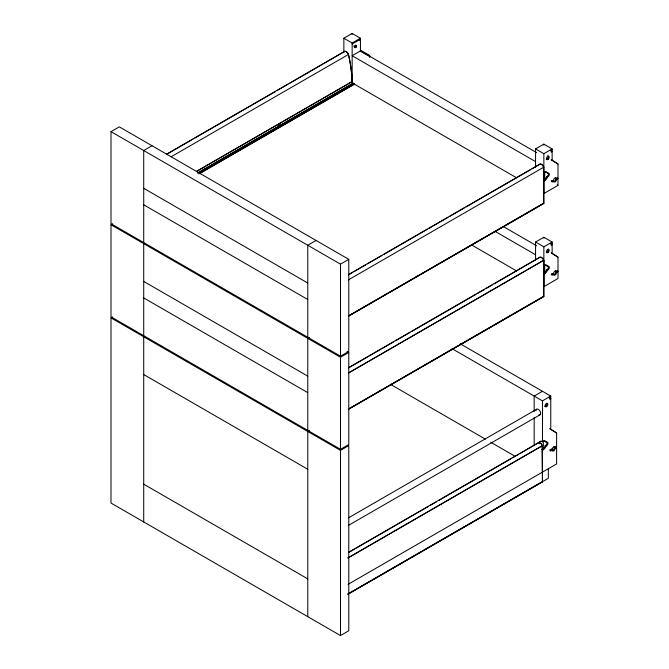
<?xml version="1.0" encoding="UTF-8"?>
<svg xmlns="http://www.w3.org/2000/svg" width="669" height="669" viewBox="0 0 669 669"><rect width="100%" height="100%" fill="white"/><g stroke="black" fill="none" stroke-linecap="round" stroke-linejoin="round"><path stroke-width="1" d="M360.44 51.304L360.449 40.232L359.521 39.78M545.268 171.599A5.176 2.985 -60 0 1 546.606 172.368L547.919 173.472A2.066 1.196 -60 0 1 549.374 174.542A2.066 1.196 -60 0 1 547.543 177.009L547.476 177.101A5.176 2.985 -60 0 1 544.315 181.04L543.437 180.538A5.176 2.985 -60 0 0 546.606 176.591L546.673 176.507A2.066 1.196 -60 0 0 548.312 174.768A2.066 1.196 -60 0 0 548.087 172.861M547.777 265.894A2.066 1.196 -60 0 1 548.396 267.642A2.066 1.196 -60 0 1 546.673 269.624L546.606 269.716A5.176 2.985 -60 0 1 543.437 273.654L544.315 274.156A5.176 2.985 -60 0 0 547.476 270.217L547.501 270.134A2.066 1.196 -60 0 0 549.374 267.659A2.066 1.196 -60 0 0 547.919 266.588L546.606 265.493A5.176 2.985 -60 0 0 545.268 264.715M546.698 441.849A2.066 1.196 -60 0 1 546.933 443.756A2.066 1.196 -60 0 1 545.285 445.487L545.227 445.579A5.176 2.985 -60 0 1 542.057 449.518L542.927 450.02A5.176 2.985 -60 0 0 546.096 446.081L546.163 445.997A2.066 1.196 -60 0 0 547.986 443.53A2.066 1.196 -60 0 0 546.54 442.452L545.227 441.356A5.176 2.985 -60 0 0 543.889 440.578M546.096 446.081L545.285 445.487M539.549 164.39L532.072 168.831M546.916 266.178L547.05 266.086A2.066 1.196 -60 0 1 547.426 265.928M111.004 131.642L119.299 126.851L348.783 259.346L348.783 351.401L340.488 356.192L111.004 223.697L111.004 131.642L340.488 264.138L348.783 259.346M152.014 145.742L143.718 150.533L143.718 242.588M343.858 52.307L343.858 38.242L352.153 33.45L360.44 38.242L360.44 39.245L352.153 44.037M343.858 38.242L352.153 43.025L360.44 38.242M166.665 154.121L343.916 51.781A3.755 2.166 60 0 1 346.224 51.572A3.755 2.166 60 0 1 348.524 54.44A116.18 67.076 60 0 1 352.095 80.33L352.137 81.643A1.305 0.753 60 0 0 353.056 83.24L354.445 84.202L199.797 173.488M166.798 154.246L193.032 139.11M194.838 138.065L275.327 91.594M277.133 90.549L287.988 84.286M289.794 83.24L344.292 51.655A3.562 2.057 60 0 1 348.156 53.888L348.398 54.44A115.913 66.925 60 0 1 351.953 80.255L352.003 81.718M171.147 156.772L348.524 54.44M369.664 57.484L369.664 55.418L368.736 55.945L360.407 51.137M196.452 171.381L351.994 81.576M196.452 171.523L352.137 81.643M278.003 125.697L279.809 124.651M197.322 173.112L353.056 83.24M198.409 172.686L353.056 83.399L352.162 82.881L352.153 43.025M199.203 173.146L353.851 83.859M198.894 173.848L354.445 84.043M347.019 351.442L348.783 352.463L348.783 444.525L340.488 449.309L111.004 316.813L111.004 224.759L112.66 223.806M111.004 317.884L340.488 450.371L348.783 445.587L348.783 630.758L340.488 635.55L111.004 503.055L111.004 317.884L112.66 316.922M316.069 240.455L307.773 245.247L307.773 337.301M535.56 167.3L535.56 148.919L543.855 144.128L552.142 148.919L552.142 149.923L551.223 150.458L551.223 152.206M535.56 148.919L543.855 153.703L552.142 148.919M348.357 274.683L539.181 164.515A3.755 2.166 60 0 1 541.48 164.298A3.755 2.166 60 0 1 543.788 167.175L543.855 203.393L348.507 316.178M348.482 274.825L353.006 272.216M354.813 271.171L365.667 264.907M367.473 263.862L381.949 255.508M383.755 254.463L427.165 229.4M428.971 228.355L447.962 217.392M449.777 216.346L464.244 207.992M466.05 206.947L530.266 169.876M348.306 279.926L543.788 167.175M543.437 180.346L544.315 180.981L543.855 181.249L543.855 193.55L557.996 185.38L557.996 178.556L557.126 178.054M551.273 180.739L552.142 181.24L553.606 180.396A2.066 1.196 -60 0 1 555.069 177.862A2.066 1.196 -60 0 1 556.533 178.707L557.996 177.862L557.996 163.997L551.273 159.774L557.996 163.997M553.606 181.098L552.728 180.588L551.273 181.433L552.142 181.935L553.606 181.098A2.066 1.196 -60 0 0 555.069 181.943A2.066 1.196 -60 0 0 556.533 179.401L557.996 178.556M309.429 337.41L307.773 338.363L307.773 430.418M348.373 315.935L543.713 203.159L543.412 166.623A3.562 2.057 60 0 0 539.858 164.206M348.373 316.094L543.855 203.393M535.56 259.965L535.56 242.036L543.855 237.244L552.142 242.036L552.142 243.048L551.223 243.575L551.223 245.331M111.004 224.759L340.488 357.254L348.783 352.463M535.56 242.036L543.855 246.828L552.142 242.036M348.357 367.799L539.181 257.632A3.755 2.166 60 0 1 541.48 257.423A3.755 2.166 60 0 1 543.788 260.291L543.855 296.518L348.507 409.294M349.394 367.423L381.046 349.151M382.852 348.106L393.707 341.842M395.513 340.797L409.98 332.443M411.795 331.398L476.002 294.327M477.808 293.281L484.139 289.627M485.945 288.582L492.275 284.927M494.09 283.882L539.549 257.506A3.562 2.057 60 0 1 540.218 257.247M348.306 373.043L543.646 260.266L543.412 259.739A3.562 2.057 60 0 0 541.045 257.373M348.449 373.076L543.788 260.291M547.794 266.68L547.476 265.994A5.176 2.985 -60 0 0 544.315 265.71L543.855 265.928L543.855 246.828M543.437 273.47L544.315 274.106L543.855 274.374L543.855 286.675L557.996 278.505L557.996 271.673L557.126 271.171L555.655 272.024A2.066 1.196 -60 0 1 553.464 274.75M551.273 273.855L552.142 274.357L553.606 273.521A2.066 1.196 -60 0 1 555.069 270.987A2.066 1.196 -60 0 1 556.533 271.831L557.996 270.978L557.996 257.122L551.273 252.89L557.996 257.122M553.606 274.215L552.728 273.713L551.273 274.549L552.142 275.051L553.606 274.215A2.066 1.196 -60 0 0 555.069 275.059A2.066 1.196 -60 0 0 556.533 272.526L557.996 271.673M309.429 430.527L307.773 431.488L307.773 616.659M348.373 409.06L543.713 296.275L543.646 260.266M348.373 409.219L543.855 296.518M542.467 391.298L534.171 396.081L534.171 411.569M451.985 348.633L542.467 400.873L550.763 396.081L550.763 397.093L549.843 397.62L549.843 399.376M348.599 517.789L536.714 409.185M348.24 525.525L539.967 414.83M348.783 552.193L537.801 443.07A3.755 2.166 60 0 1 540.1 442.861A3.755 2.166 60 0 1 542.408 445.73L542.467 481.956L348.031 594.206M348.917 552.335L354.336 549.207M356.151 548.162L428.495 506.391M430.309 505.346L436.64 501.691M438.446 500.646L510.798 458.875M512.605 457.83L518.935 454.176M520.741 453.13L538.169 442.945A3.554 2.057 60 0 1 542.032 445.178L542.467 481.956M538.938 442.878A5.176 2.985 60 0 1 542.467 441.791L542.927 441.523A5.176 2.985 -60 0 1 546.096 441.858L546.406 442.552M347.83 557.963L542.266 445.705M347.964 557.988L542.408 445.73M552.435 450.58A2.066 1.196 -60 0 0 554.275 447.887L555.747 447.034L556.616 447.536L556.616 463.943L347.997 584.388M549.893 449.719L550.763 450.22L552.218 449.384A2.066 1.196 -60 0 1 553.681 446.85A2.066 1.196 -60 0 1 555.145 447.695L556.616 446.842L556.616 432.985L549.893 428.762L556.616 432.985M552.218 450.078L551.348 449.576L549.893 450.413L550.763 450.914L552.218 450.078A2.066 1.196 -60 0 0 553.681 450.923A2.066 1.196 -60 0 0 555.145 448.389L556.616 447.536M347.897 593.972L542.333 481.713M347.897 594.131L548.321 478.31L548.321 468.735M547.501 177.017L546.632 176.507M547.501 270.134L546.632 269.632M551.223 150.458L552.142 151.503L552.142 160.284M551.223 243.575L552.142 244.62L552.142 253.409M549.843 397.62L550.763 398.841L550.763 429.272M543.362 265.259L544.315 265.66M541.982 441.122L542.927 441.573L542.057 441.072M551.273 149.421L552.142 149.923M359.236 39.279L360.323 39.956M359.521 39.58L360.482 40.408M551.164 150.533L552.034 151.035M551.214 150.676L552.117 151.336M551.264 151.002L552.142 151.503M551.273 151.177L552.142 151.679M369.664 55.418L361.369 50.627A1.263 0.728 0 0 0 360.29 50.434M536.622 152.666L360.44 50.944L352.153 55.736L535.56 161.622M556.533 178.707L555.655 178.205A2.066 1.196 -60 0 0 555.462 177.469M556.533 179.401L555.655 178.899A2.066 1.196 -60 0 1 554.568 181.157A2.066 1.196 -60 0 1 552.929 181.324M557.126 184.878L557.996 185.38M352.153 82.872L516.585 177.812M551.273 242.538L552.142 243.048M551.164 243.658L552.034 244.16M551.214 243.8L552.084 244.302M551.248 243.951L552.117 244.453M551.264 244.118L552.142 244.62M551.273 244.294L552.142 244.795M503.197 226.482L536.622 245.782M494.901 231.273L535.56 254.747M557.126 270.477L557.996 270.978M556.533 271.831L555.655 271.321A2.066 1.196 -60 0 0 555.462 270.594M555.655 272.024L556.533 272.526M543.437 265.208L544.315 265.71M471.411 244.846L516.585 270.928M460.28 343.841L550.763 396.081M549.893 396.592L550.763 397.093M549.232 397.16L550.428 397.863M549.558 397.361L550.587 398.08M549.642 397.461L550.704 398.348M549.776 397.704L550.738 398.507M549.859 397.996L550.754 398.665M550.763 398.841L549.885 398.164M143.718 188.307L307.773 283.029M143.718 204.806L307.773 299.52M555.747 446.34L556.616 446.842M555.145 447.695L554.275 447.185A2.066 1.196 -60 0 0 554.074 446.457M554.275 447.887L555.145 448.389M551.348 448.874L552.218 449.384M390.562 384.407L485.401 439.165M490.82 442.293L515.205 456.375M143.718 281.432L307.773 376.145M143.718 297.922L307.773 392.644M143.718 374.548L307.773 469.262M143.718 484.164L307.773 578.877M542.057 449.334L542.927 449.969L542.467 450.237L542.467 472.113M547.794 173.564L547.476 172.878A5.176 2.985 -60 0 0 544.315 172.594L543.855 172.803L543.855 153.703M552.142 181.24L552.142 181.935M552.142 274.357L552.142 275.051M550.763 450.22L550.763 450.914M544.725 172.05L544.725 180.354M544.725 265.175L544.725 273.479M543.855 144.128L543.855 145.14M543.855 237.244L543.855 238.256M543.345 441.206L543.345 449.551M542.467 400.873L542.467 441.791M534.171 417.749L534.171 445.646M352.153 33.45L352.153 34.462M340.488 264.138L340.488 356.192M340.488 357.254L340.488 449.309M340.488 450.371L340.488 635.55M143.718 243.65L143.718 335.704M143.718 336.766L143.718 521.945M547.635 155.668A1.957 1.129 -60 0 1 548.145 157.558A1.957 1.129 -60 0 1 546.255 159.23M355.624 45.066A1.305 0.753 -60 0 1 355.39 46.579A1.305 0.753 -60 0 1 354.177 47.19M548.145 249.077A1.957 1.129 -60 0 1 547.919 251.134A1.957 1.129 -60 0 1 546.255 252.347M553.154 274.658A2.066 1.196 -60 0 1 552.929 274.441M536.346 409.528A3.261 1.882 60 0 1 540.167 411.443A3.261 1.882 60 0 1 538.938 414.922M536.036 410.682A3.261 1.882 60 0 1 536.112 410.038M546.757 403.123A1.957 1.129 -60 0 1 546.54 405.18A1.957 1.129 -60 0 1 544.867 406.392M552.076 450.613A2.066 1.196 -60 0 1 551.54 450.304M539.273 443.631A5.176 2.985 60 0 1 540.343 441.264M355.49 46.939L353.826 45.885L355.532 46.914M548.179 159.289A1.957 1.129 -60 0 0 548.797 156.262A1.957 1.129 -60 0 0 546.481 158.31A1.957 1.129 -60 0 0 548.179 159.289M355.933 47.457A1.305 0.753 -60 0 0 356.351 45.433A1.305 0.753 -60 0 0 354.804 46.805A1.305 0.753 -60 0 0 355.933 47.457M548.179 252.405A1.957 1.129 -60 0 0 548.797 249.378A1.957 1.129 -60 0 0 546.481 251.427A1.957 1.129 -60 0 0 548.179 252.405M546.79 406.451A1.957 1.129 -60 0 0 547.409 403.424A1.957 1.129 -60 0 0 545.101 405.473A1.957 1.129 -60 0 0 546.79 406.451"/></g></svg>
